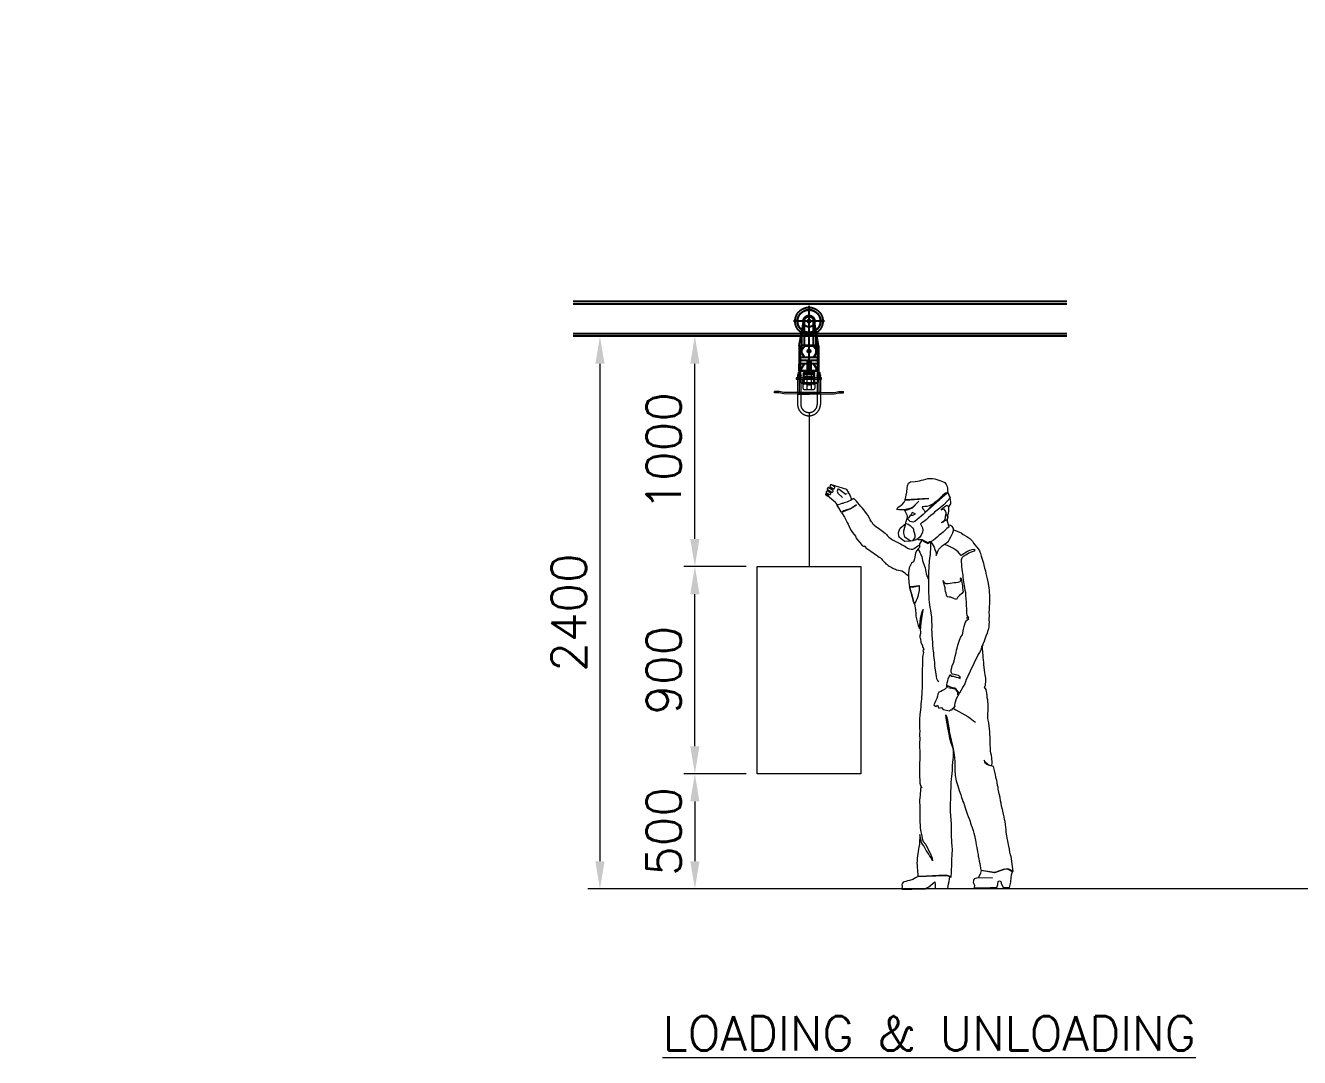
# Model space of a CAD drawing. Header units: millimetres. Extents: x -131970 to 468030, y -148196 to 152489.
# Drawn here: x 83092 to 96917, y 104578 to 115779 of the extents above; entities that cross this region are included whole.
import ezdxf
from ezdxf.enums import TextEntityAlignment as Align
from ezdxf.xclip import XClip

# ---------------------------------------------------------------- set-up
doc = ezdxf.new("R2010")
doc.units = ezdxf.units.MM
doc.header["$LTSCALE"] = 500
doc.header["$XCLIPFRAME"] = 2
for name, pattern in [('BUILDING PLAN$1$CENTER', [2, 1.25, -0.25, 0.25, -0.25]), ('CENTER2', [1.125, 0.75, -0.125, 0.125, -0.125]), ('CROSS SECTION OF CLEAR COAT BOOTH$0$PHANTOM', [2.5, 1.25, -0.25, 0.25, -0.25, 0.25, -0.25]), ('HIDDEN', [0.375, 0.25, -0.125]), ('PHANTOM', [2.5, 1.25, -0.25, 0.25, -0.25, 0.25, -0.25])]:
    doc.linetypes.add(name, pattern=pattern)
doc.layers.get('0').update_dxf_attribs({"linetype": 'CONTINUOUS'})
doc.layers.get('Defpoints').update_dxf_attribs({"linetype": 'CONTINUOUS'})
doc.layers.add('0 DIMENSION', color=1, linetype='CONTINUOUS', lineweight=13)
doc.layers.add('CROSS SECTION OF CLEAR COAT BOOTH$0$0 COMP', color=9, linetype='CROSS SECTION OF CLEAR COAT BOOTH$0$PHANTOM', lineweight=9)
for name, color, linetype in [('2', 7, 'CONTINUOUS'), ('BUILDING PLAN$0$CL', 1, 'BUILDING PLAN$1$CENTER'), ('FAINT', 11, 'PHANTOM')]:
    doc.layers.add(name, color=color, linetype=linetype)
doc.styles.add('ROMANS', font='romans.shx')
doc.dimstyles.new('STD 100 - 2.5', dxfattribs={"dimscale": 150, "dimtxt": 2.5, "dimasz": 2, "dimexe": 0.8, "dimexo": 0.8, "dimgap": 1, "dimtad": 1, "dimdec": 0, "dimlfac": 0.4, "dimzin": 9, "dimdsep": 46, "dimtxsty": 'ROMANS', "dimcen": 2.5, "dimclrd": 256, "dimclre": 256, "dimclrt": 7, "dimadec": 0, "dimazin": 3, "dimtfac": 1, "dimtdec": 0, "dimtmove": 0, "dimatfit": 3, "dimfxl": 1, "dimtfill": 1, "dimlwd": -1, "dimlwe": -1, "dimarcsym": 0})

# ---------------------------------------------------------------- blocks, each defined once
blk = doc.blocks.new('BUILDING PLAN')
at = {"color": 9, "linetype": 'ByBlock', "lineweight": -2}
blk.add_lwpolyline([(76653.2, 0), (76653.2, -34787), (-46749.3, -34807.7), (-46749.3, -20.7)], close=True, dxfattribs=at)
at = {"layer": 'BUILDING PLAN$0$CL', "color": 8, "lineweight": 9, "ltscale": 500}
blk.add_line((0, 0), (0, -34799.9), dxfattribs=at)
blk = doc.blocks.new('gdfgfdgf')
at = {"color": 1, "linetype": 'CENTER2', "ltscale": 10}
for p, q in [((104100, 3943.6), (104100, 3653)), ((104033.2, 3876.8), (104166.8, 3876.8)), ((104055, 3705.7), (104145, 3705.7)), ((104090.6, 3747.2), (104109.4, 3747.2)), ((104090.6, 3677.2), (104109.4, 3677.2))]:
    blk.add_line(p, q, dxfattribs=at)
at = {"layer": 'FAINT', "color": 252}
for p, q in [((104058, 3770.5), (104077.8, 3880.3)), ((104069.4, 3802.4), (104078.7, 3879.4)), ((104080, 3767.7), (104080, 3876.8)), ((104092.6, 3876.8), (104096.3, 3883.2)), ((104096.3, 3870.4), (104092.6, 3876.8)), ((104096.3, 3883.2), (104103.7, 3883.2)), ((104103.7, 3883.2), (104107.4, 3876.8)), ((104107.4, 3876.8), (104103.7, 3870.4)), ((104120, 3767.7), (104120, 3876.8)), ((104130.6, 3802.4), (104121.4, 3879.4)), ((104142, 3770.5), (104122.2, 3880.3)), ((104103.7, 3870.4), (104096.3, 3870.4)), ((104058, 3770.5), (104058, 3661.7)), ((104069.4, 3752.4), (104069.4, 3802.4)), ((104069.4, 3752.4), (104080, 3767.7)), ((104080, 3767.7), (104120, 3767.7)), ((104130.6, 3752.4), (104120, 3767.7)), ((104130.6, 3752.4), (104130.6, 3802.4)), ((104142, 3770.5), (104142, 3661.7)), ((104058, 3719.3), (104058.7, 3718.6)), ((104058.7, 3718.6), (104141.3, 3718.6)), ((104069.4, 3737.4), (104069.4, 3752.4)), ((104069.4, 3737.4), (104078.5, 3721.6)), ((104130.6, 3737.4), (104121.5, 3721.6)), ((104130.6, 3737.4), (104130.6, 3752.4)), ((104142, 3719.3), (104141.3, 3718.6)), ((104058, 3692.2), (104058.7, 3692.9)), ((104058, 3661.7), (104058, 3692.2)), ((104058, 3661.7), (104142, 3661.7)), ((104142, 3661.7), (104058, 3661.7)), ((104141.3, 3692.9), (104058.7, 3692.9)), ((104068, 3671.7), (104078.5, 3689.9)), ((104132, 3671.7), (104121.5, 3689.9)), ((104142, 3692.2), (104141.3, 3692.9)), ((104142, 3661.7), (104142, 3692.2))]:
    blk.add_line(p, q, dxfattribs=at)
at = {"layer": 'FAINT', "color": 252, "ltscale": 0.1}
for p, q in [((104091, 3876.8), (104109, 3876.8)), ((104100, 3884.6), (104100, 3869))]:
    blk.add_line(p, q, dxfattribs=at)
at = {"layer": 'FAINT', "color": 252}
for points in [[(104058, 3661.7), (104068, 3661.7), (104068, 3671.7), (104058, 3671.7)], [(104142, 3661.7), (104132, 3661.7), (104132, 3671.7), (104142, 3671.7)]]:
    blk.add_lwpolyline(points, close=True, dxfattribs=at)
for centre, radius in [((104100, 3876.8), 4.28), ((104100, 3876.8), 2.5), ((104100, 3747.2), 6.25), ((104100, 3677.2), 6.25)]:
    blk.add_circle(centre, radius, dxfattribs=at)
for centre, radius, start, end in [((104100, 3876.8), 60, 302.2244, 237.7751), ((104100, 3876.8), 50, 306.9422, 233.0573), ((104100, 3876.8), 49, 307.5328, 232.4667), ((104100, 3876.8), 25, 344.332, 195.6676), ((104100, 3876.8), 22.5, 8.862, 171.141), ((104100, 3876.8), 21.5, 6.8664, 173.1328), ((104100, 3876.8), 20, 0, 180), ((104076.8, 3720.6), 2, 270, 30), ((104123.3, 3720.6), 2, 150, 270), ((104076.8, 3690.9), 2, 330, 90), ((104123.3, 3690.9), 2, 90, 210)]:
    blk.add_arc(centre, radius, start, end, dxfattribs=at)
at = {"layer": 'FAINT', "color": 252, "linetype": 'HIDDEN'}
for radius, start, end in [(60, 237.7751, 302.2244), (50, 233.0573, 306.9422), (49, 232.4667, 307.5328), (25, 195.6676, 344.332)]:
    blk.add_arc((104100, 3876.8), radius, start, end, dxfattribs=at)
blk = doc.blocks.new('A$C8899d19d')
at = {"layer": 'CROSS SECTION OF CLEAR COAT BOOTH$0$0 COMP', "ltscale": 20}
for p, q in [((0, -145), (0, 0)), ((-10, -105), (-4, -105)), ((-10, -105), (-10, -231)), ((-4, -105), (-4, -163)), ((4, -105), (10, -105)), ((4, -105), (4, -163)), ((10, -105), (10, -231)), ((-46, -156.361), (-46.5, -156.65)), ((-38.5, -156.65), (-46.5, -156.65)), ((-46.5, -156.65), (-46.5, -173.289)), ((-46.5, -156.65), (-38.5, -156.65)), ((-39, -156.361), (-46, -156.361)), ((-46, -156.361), (-46, -174.65)), ((-39, -156.361), (-39, -174.65)), ((-39, -156.361), (-38.5, -156.65)), ((-38.5, -156.65), (-38.5, -173.289)), ((-10, -118.5), (-4, -118.5)), ((-10, -125), (10, -125)), ((-10, -131.5), (-4, -131.5)), ((-10, -163), (-10, -175)), ((-4, -163), (4, -163)), ((-3, -125), (3, -125)), ((4, -118.5), (10, -118.5)), ((4, -131.5), (10, -131.5)), ((10, -138), (10, -175)), ((10, -163), (10.05, -163)), ((10, -163), (10.05, -163)), ((39, -156.361), (38.5, -156.65)), ((46.5, -156.65), (38.5, -156.65)), ((38.5, -156.65), (38.5, -173.289)), ((38.5, -156.65), (46.5, -156.65)), ((46, -156.361), (39, -156.361)), ((39, -156.361), (39, -174.65)), ((46, -156.361), (46, -174.65)), ((46, -156.361), (46.5, -156.65)), ((46.5, -156.65), (46.5, -173.289)), ((-50.5, -168.4), (-50.5, -171.25)), ((-50.5, -176.4), (-50.5, -179.25)), ((-49.5, -187), (-49.5, -245)), ((-48.5, -166.65), (-36.5, -166.65)), ((-48.5, -173), (-36.5, -173)), ((-36.5, -174.65), (-48.5, -174.65)), ((-46.5, -168.4), (-46.5, -171.25)), ((-46, -173), (-46.5, -173.289)), ((-46.5, -173.289), (-38.5, -173.289)), ((-46.5, -173.289), (-46.5, -178)), ((-46.5, -176.4), (-46.5, -179.25)), ((-46, -173), (-39, -173)), ((-46, -173), (-46, -174.65)), ((-42.5, -166.450677), (-42.5, -251.128899)), ((-39, -173), (-39, -174.65)), ((-39, -173), (-38.5, -173.289)), ((-38.5, -168.4), (-38.5, -171.25)), ((-38.5, -173.289), (-38.5, -178)), ((-38.5, -176.4), (-38.5, -179.25)), ((-35.5, -187), (-35.5, -245)), ((-34.5, -168.4), (-34.5, -171.25)), ((-34.5, -176.4), (-34.5, -179.25)), ((-26.05, -206.5), (-26.05, -190)), ((-26.05, -206.5), (-26.05, -226)), ((-18.399, -206.5), (-26.05, -206.5)), ((-25, -187), (25, -187)), ((-10, -209.802), (-13.399, -207.84)), ((-13.361797, -175), (10.638203, -175)), ((-10, -175), (-10, -231)), ((8.765, -210.457), (10, -209.745)), ((10, -175), (10, -231)), ((10, -209.744), (13.299, -207.84)), ((18.299, -206.5), (25.95, -206.5)), ((25.95, -206.5), (25.95, -190)), ((25.95, -206.5), (25.95, -226)), ((34.5, -168.4), (34.5, -171.25)), ((34.5, -176.4), (34.5, -179.25)), ((35.5, -187), (35.5, -245)), ((36.5, -166.65), (48.5, -166.65)), ((36.5, -173), (48.5, -173)), ((48.5, -174.65), (36.5, -174.65)), ((38.5, -168.4), (38.5, -171.25)), ((39, -173), (38.5, -173.289)), ((38.5, -173.289), (46.5, -173.289)), ((38.5, -173.289), (38.5, -178)), ((38.5, -176.4), (38.5, -179.25)), ((39, -173), (46, -173)), ((39, -173), (39, -174.65)), ((42.5, -166.450677), (42.5, -251.07198)), ((46, -173), (46, -174.65)), ((46, -173), (46.5, -173.289)), ((46.5, -168.4), (46.5, -171.25)), ((46.5, -173.289), (46.5, -178)), ((46.5, -176.4), (46.5, -179.25)), ((49.5, -187), (49.5, -245)), ((50.5, -168.4), (50.5, -171.25)), ((50.5, -176.4), (50.5, -179.25)), ((-150.022115, -245.101202), (-149.81865, -245.100997)), ((-129.820433, -246.013398), (-149.827092, -246.000001)), ((-149.820447, -246.000005), (-149.808053, -239.79918)), ((-129.808053, -239.819315), (-149.813013, -239.799175)), ((-109.830414, -251.026785), (-129.820433, -246.013398)), ((-109.818047, -244.839443), (-129.808053, -239.819315)), ((0.079917, -251.100386), (-109.830414, -251.026785)), ((0.079917, -244.950085), (-109.818047, -244.839443)), ((-49.5, -251), (-49.5, -296)), ((-49.340166, -244.999839), (0.079917, -244.950085)), ((-49.340166, -251.133479), (0.079917, -251.100386)), ((-35.5, -251), (-35.5, -296)), ((-21.05, -231), (20.95, -231)), ((0.079917, -244.950085), (109.977881, -244.839443)), ((49.5, -244.999839), (0.079917, -244.950085)), ((0.079917, -251.100386), (109.990248, -251.026786)), ((49.5, -251.133479), (0.079917, -251.100386)), ((35.659833, -251), (35.659833, -296)), ((49.659833, -251), (49.659833, -296)), ((109.977881, -244.839443), (129.967887, -239.819315)), ((109.990248, -251.026786), (129.980267, -246.013398)), ((129.967887, -239.819315), (149.972847, -239.799175)), ((129.980267, -246.013398), (149.986926, -246.000001)), ((149.98028, -246.000006), (149.967887, -239.79918)), ((150.181949, -245.101202), (149.978484, -245.100997))]:
    blk.add_line(p, q, dxfattribs=at)
for points in [[(-55, -187), (55, -187), (55, -181), (-55, -181)], [(-20, -181), (20, -181), (20, -175), (-20, -175)]]:
    blk.add_lwpolyline(points, close=True, dxfattribs=at)
for centre in [(-42.5, -160.289), (42.5, -160.289)]:
    blk.add_circle(centre, 1.5, dxfattribs=at)
for centre, radius, start, end in [((-48.5, -168.667857), 2.017857, 7.62815, 172.37185), ((-48.5, -170.982143), 2.017857, 187.62815, 352.37185), ((-48.5, -176.667857), 2.017857, 7.62815, 172.37185), ((-48.5, -178.982143), 2.017857, 187.62815, 352.37185), ((-42.5, -172.096429), 5.446429, 42.741244, 137.258756), ((-42.5, -167.553571), 5.446429, 222.741244, 317.258756), ((-42.5, -180.096429), 5.446429, 42.741244, 137.258756), ((-42.5, -175.553571), 5.446429, 222.741244, 317.258756), ((-36.5, -168.667857), 2.017857, 7.62815, 172.37185), ((-36.5, -170.982143), 2.017857, 187.62815, 352.37185), ((-36.5, -176.667857), 2.017857, 7.62815, 172.37185), ((-36.5, -178.982143), 2.017857, 187.62815, 352.37185), ((-23.05, -190), 3, 90, 180), ((-18.399465, -216.5), 10, 59.995036001, 90), ((-5.068909, -203.998842), 7.510414, 244.171818999, 299.902117), ((-0.05, -212.66), 2.5, 59.340983, 120.659017), ((4.95, -204), 7.5, 240.218697, 298.748386), ((18.299465, -216.5), 10, 90, 120.004963999), ((22.95, -190), 3, 0, 90), ((36.5, -168.667857), 2.017857, 7.62815, 172.37185), ((36.5, -170.982143), 2.017857, 187.62815, 352.37185), ((36.5, -176.667857), 2.017857, 7.62815, 172.37185), ((36.5, -178.982143), 2.017857, 187.62815, 352.37185), ((42.5, -172.096429), 5.446429, 42.741244, 137.258756), ((42.5, -167.553571), 5.446429, 222.741244, 317.258756), ((42.5, -180.096429), 5.446429, 42.741244, 137.258756), ((42.5, -175.553571), 5.446429, 222.741244, 317.258756), ((48.5, -168.667857), 2.017857, 7.62815, 172.37185), ((48.5, -170.982143), 2.017857, 187.62815, 352.37185), ((48.5, -176.667857), 2.017857, 7.62815, 172.37185), ((48.5, -178.982143), 2.017857, 187.62815, 352.37185), ((-21.05, -226), 5, 180, 270), ((20.95, -226), 5, 270, 0), ((0.079916, -296), 49.579916, 180, 0), ((0.079916, -296), 35.579916, 180, 0)]:
    blk.add_arc(centre, radius, start, end, dxfattribs=at)
blk = doc.blocks.new('*D299')
at = {"layer": '0 DIMENSION', "transparency": 16777216}
for p, q in [((90912, 107657), (90236, 107657)), ((90356, 107357), (90356, 106708)), ((90687, 106408), (90236, 106408))]:
    blk.add_line(p, q, dxfattribs=at)
at = {"layer": '0 DIMENSION', "linetype": 'ByBlock', "transparency": 16777216}
for points in [[(90306, 107357), (90406, 107357), (90356, 107657)], [(90306, 106708), (90406, 106708), (90356, 106408)]]:
    blk.add_solid(points, dxfattribs=at)
at = {"layer": 'Defpoints', "color": 0, "linetype": 'ByBlock', "transparency": 16777216}
for p in [(91032, 107657, 0), (90356, 106408), (90807, 106408, 0)]:
    blk.add_point(p, dxfattribs=at)
at = {"layer": '0 DIMENSION', "color": 7, "linetype": 'ByBlock', "transparency": 16777216, "insert": (90018, 107032), "char_height": 375, "attachment_point": 5, "rotation": 90, "style": 'ROMANS', "bg_fill": 3, "box_fill_scale": 1.1, "bg_fill_color": 256, "bg_fill_true_color": 13158600, "bg_fill_transparency": 0}
blk.add_mtext('500', dxfattribs=at)
blk = doc.blocks.new('*D300')
at = {"layer": '0 DIMENSION', "transparency": 16777216}
for p, q in [((90912, 109907), (90236, 109907)), ((90356, 107957), (90356, 109607)), ((90912, 107657), (90236, 107657))]:
    blk.add_line(p, q, dxfattribs=at)
at = {"layer": '0 DIMENSION', "linetype": 'ByBlock', "transparency": 16777216}
for points in [[(90306, 109607), (90406, 109607), (90356, 109907)], [(90306, 107957), (90406, 107957), (90356, 107657)]]:
    blk.add_solid(points, dxfattribs=at)
at = {"layer": 'Defpoints', "color": 0, "linetype": 'ByBlock', "transparency": 16777216}
for p in [(90356, 109907), (91032, 109907, 0), (91032, 107657, 0)]:
    blk.add_point(p, dxfattribs=at)
at = {"layer": '0 DIMENSION', "color": 7, "linetype": 'ByBlock', "transparency": 16777216, "insert": (90018, 108782), "char_height": 375, "attachment_point": 5, "rotation": 90, "style": 'ROMANS', "bg_fill": 3, "box_fill_scale": 1.1, "bg_fill_color": 256, "bg_fill_true_color": 13158600, "bg_fill_transparency": 0}
blk.add_mtext('900', dxfattribs=at)
blk = doc.blocks.new('*D301')
at = {"layer": '0 DIMENSION', "transparency": 16777216}
for p, q in [((89785, 112407), (89206, 112407)), ((89326, 112107), (89326, 106708)), ((89594, 106408), (89206, 106408))]:
    blk.add_line(p, q, dxfattribs=at)
at = {"layer": '0 DIMENSION', "linetype": 'ByBlock', "transparency": 16777216}
for points in [[(89276, 112107), (89376, 112107), (89326, 112407)], [(89276, 106708), (89376, 106708), (89326, 106408)]]:
    blk.add_solid(points, dxfattribs=at)
at = {"layer": 'Defpoints', "color": 0, "linetype": 'ByBlock', "transparency": 16777216}
for p in [(89905, 112407, 0), (89326, 106408), (89714, 106408, 0)]:
    blk.add_point(p, dxfattribs=at)
at = {"layer": '0 DIMENSION', "color": 7, "linetype": 'ByBlock', "transparency": 16777216, "insert": (88988, 109407), "char_height": 375, "attachment_point": 5, "rotation": 90, "style": 'ROMANS', "bg_fill": 3, "box_fill_scale": 1.1, "bg_fill_color": 256, "bg_fill_true_color": 13158600, "bg_fill_transparency": 0}
blk.add_mtext('2400', dxfattribs=at)
blk = doc.blocks.new('A$Caa4e955b')
at = {"layer": '2', "color": 7, "linetype": 'Continuous', "lineweight": 0}
for p, q in [((-390.4, 1715.2), (-390.4, 1715.2)), ((-386.5, 1726), (-387.8, 1724)), ((-386.7, 1719.8), (-373.1, 1712.8)), ((-386.2, 1716.2), (-379.4, 1711.6)), ((-380.9, 1741.2), (-383.2, 1737.7)), ((-369.4, 1719.5), (-382.6, 1726.9)), ((-382.2, 1733.6), (-363.2, 1722.4)), ((-380.3, 1713.3), (-379.4, 1714.9)), ((-358.7, 1729.4), (-376.7, 1742.1)), ((-374.6, 1723.3), (-372.5, 1726.9)), ((-369.2, 1753.7), (-371.5, 1750.4)), ((-370.6, 1746.3), (-356.8, 1737.6)), ((-368.4, 1715.3), (-369.3, 1713.8)), ((-367.1, 1736.5), (-364, 1741.9)), ((-351.5, 1745.5), (-365.2, 1754.5)), ((-298.6, 1733.6), (-365.2, 1754.5)), ((-357.9, 1725.4), (-359.2, 1723.3)), ((-350.7, 1741.3), (-352.8, 1738.4)), ((-337, 1718.4), (-318, 1699.9)), ((-307.4, 1715.8), (-331.2, 1734.5)), ((-297.1, 1715.1), (-303.2, 1714.6)), ((-284.2, 1709), (-298.6, 1733.6)), ((-389.5, 1711.3), (-382.8, 1706.7)), ((-347.9, 1677.4), (-382.8, 1706.7)), ((-378.5, 1707.7), (-378.5, 1707.7)), ((-339.1, 1665.7), (-344.2, 1674.6)), ((-320.2, 1672.9), (-341.6, 1664.9)), ((-341.6, 1664.9), (-335.3, 1654.4)), ((-315.9, 1673.8), (-320.2, 1672.9)), ((-310.1, 1676.4), (-315.9, 1673.8)), ((-298.6, 1679.6), (-310.1, 1676.4)), ((-289.9, 1682.9), (-298.6, 1679.6)), ((-282.3, 1686.4), (-289.9, 1682.9)), ((-256.7, 1667.3), (-284.4, 1648.7)), ((-277.4, 1689.5), (-284.2, 1709)), ((-283, 1651.8), (-256.7, 1667.3)), ((-268.3, 1695.3), (-282.3, 1686.4)), ((-262, 1689.5), (-268.3, 1695.3)), ((-256.4, 1683.1), (-262, 1689.5)), ((-250.5, 1676), (-256.4, 1683.1)), ((-245.2, 1668.6), (-250.5, 1676)), ((-237.4, 1659.9), (-245.2, 1668.6)), ((-230.3, 1652.6), (-237.4, 1659.9)), ((-335.3, 1654.4), (-324, 1637.6)), ((-324, 1637.6), (-316.7, 1639.2)), ((-306.9, 1639.8), (-321.4, 1633.8)), ((-321.4, 1633.8), (-308.7, 1614)), ((-316.7, 1639.2), (-311.5, 1642.4)), ((-311.5, 1642.4), (-301.8, 1646.2)), ((-308.7, 1614), (-308.1, 1613.5)), ((-308.1, 1613.5), (-303.3, 1602.4)), ((-299.7, 1643.3), (-306.9, 1639.8)), ((-301.8, 1646.2), (-292.7, 1648.8)), ((-289.8, 1647.4), (-299.7, 1643.3)), ((-292.7, 1648.8), (-283, 1651.8)), ((-284.4, 1648.7), (-289.8, 1647.4)), ((-225.1, 1645.2), (-230.3, 1652.6)), ((-219.9, 1639.4), (-225.1, 1645.2)), ((-212.7, 1630.4), (-219.9, 1639.4)), ((-206.3, 1621), (-212.7, 1630.4)), ((-197.3, 1602.9), (-206.3, 1621)), ((-303.3, 1602.4), (-297.8, 1591.5)), ((-297.8, 1591.5), (-293.1, 1583.7)), ((-293.1, 1583.7), (-288.3, 1574.2)), ((-288.3, 1574.2), (-285, 1565.6)), ((-285, 1565.6), (-280.3, 1556.1)), ((-280.3, 1556.1), (-274.6, 1548)), ((-191.8, 1593.2), (-197.3, 1602.9)), ((-188.6, 1590.4), (-191.8, 1593.2)), ((-183.9, 1582.9), (-188.6, 1590.4)), ((-179.6, 1579.4), (-183.9, 1582.9)), ((-274.6, 1548), (-260.6, 1531.1)), ((-260.6, 1531.1), (-257.7, 1522.6)), ((-257.7, 1522.6), (-251.8, 1515.6)), ((-251.8, 1515.6), (-241.4, 1504.2)), ((-241.4, 1504.2), (-232, 1491.2)), ((-232, 1491.2), (-223.5, 1487.3)), ((-224.8, 1486.3), (-220.7, 1488.9)), ((-222.1, 1488.4), (-224.8, 1486.3)), ((-223.5, 1487.3), (-219.7, 1489.3)), ((-219.7, 1489.3), (-222.1, 1488.4)), ((-220.7, 1488.9), (-214, 1480))]:
    blk.add_line(p, q, dxfattribs=at)
for points in [[(-81, 1647.3), (-76.5, 1656.4), (-67.4, 1662.7), (-59, 1669.6), (-50, 1678.8), (-45.5, 1687.3), (58, 1695.2), (-44.9, 1689.6), (-38.7, 1722.4), (-37.3, 1740.7), (-35, 1750.7), (-31.3, 1761.3), (-22.2, 1766.8), (-1.7, 1768.6), (8.1, 1770.2), (16.5, 1771.8), (25.6, 1774.2), (33.9, 1775.8), (44.5, 1779), (53.6, 1781.4), (61.2, 1782.3), (72.6, 1781.6), (83.2, 1780.2), (92.3, 1778.1), (100.6, 1775.1), (109, 1772.2), (117.3, 1769.2), (126.4, 1764), (132.5, 1755.7), (136.3, 1747.3), (138.7, 1739.8), (138.7, 1728.3), (139.5, 1720.7), (129.1, 1718.3), (117.3, 1708.1), (95, 1685.8), (95, 1688.5), (91.8, 1683.1), (80.6, 1675.6), (139.5, 1720.7), (41.2, 1635), (79.3, 1672.9), (58.2, 1663.2), (48.7, 1661), (39.5, 1660.1), (29, 1659.2), (32, 1650.9), (38.1, 1642.6), (41.2, 1635), (32.9, 1625), (24.5, 1618.1), (14.7, 1610.3), (6.4, 1604.1), (-3.5, 1595.6), (-12.3, 1592.6), (-23.2, 1594.6), (-36.8, 1608.9), (-28.5, 1612.1), (-24, 1619.8), (-16.4, 1622.9), (-11.7, 1622.7), (0.2, 1629.2), (-15.2, 1634), (-18.7, 1625.9), (-24, 1619.8)], [(145.2, 1572.3), (142.2, 1580.6), (137.1, 1602), (137.6, 1597.3), (138.3, 1604.9), (139.8, 1615.6), (140.5, 1623.2), (142.8, 1631.6), (143.5, 1640), (144.9, 1658.3), (135.8, 1664.3), (126.8, 1658.9), (119.2, 1652.7), (111.6, 1645.8), (120.7, 1650.4), (128.3, 1641.4), (130.6, 1633.8), (131.4, 1625.9), (139.8, 1615.6), (137.1, 1602), (135.7, 1602.7), (112.6, 1590.9), (120.9, 1594.1), (127.7, 1604), (131.4, 1625.4), (140.5, 1623.2), (142.8, 1631.6), (143.5, 1640), (144.9, 1658.3), (152.5, 1672.2), (152.3, 1680.1), (149.4, 1698.1), (139.5, 1720.7), (149.4, 1698.1), (122.1, 1667.9), (106.8, 1655), (99.8, 1648.6), (82.5, 1635.3), (75.5, 1628.9), (66.4, 1621.6), (55.6, 1612.3), (45.8, 1603.1), (29.2, 1590.7), (21.6, 1584.5), (26.2, 1576.2), (30, 1567.1), (31.1, 1558.2), (30, 1549.4), (24.3, 1536.3), (19, 1527.8), (9.7, 1519.6), (2.1, 1515.7), (-13.1, 1510.9), (-22.9, 1509.3), (-22.9, 1509.3), (-47, 1508.3), (-55.7, 1513.5), (-69.9, 1525.2), (-69.9, 1524.8), (-72.3, 1532.3), (-73.9, 1544.5), (-72.3, 1552), (-66.8, 1565.7), (-42.4, 1585.9), (-32.9, 1583.4), (-23.6, 1577.9), (-13.7, 1567.9), (-9.7, 1562.3), (-8.7, 1556.7), (-5.6, 1546.9), (-4, 1537.7), (-3.5, 1533.7), (-3.4, 1531), (-3.3, 1525.7), (-13.1, 1510.9), (-22.9, 1509.3), (-46.5, 1527.3), (-51.8, 1544.8), (-51.1, 1555.4), (-42.4, 1585.9), (-42.4, 1585.9), (-42.4, 1585.9), (-42.5, 1592.2), (-41.1, 1594.6), (-36.8, 1608.9), (-36.8, 1608.9), (-35.2, 1617.1), (-35.2, 1620), (-46.7, 1643.4), (-32.7, 1647), (-13.5, 1654.9), (13.4, 1683.5), (-12.7, 1658), (-20.3, 1653.3), (-28.7, 1650.9), (-37.7, 1648.6), (-46.1, 1646.1), (-54.4, 1645.3), (-62.8, 1645.2), (-72.6, 1645.8), (-81, 1647.3)], [(145.2, 1572.3), (135.4, 1564.5), (120.3, 1549.1), (112, 1542.9), (102.9, 1535.2), (93.1, 1527.5), (85.5, 1519.8), (77.9, 1514.3), (68.1, 1508.1), (62.1, 1507.1), (55.2, 1502.5), (28.4, 1515.5), (35.9, 1507.9), (53.6, 1499.6), (66.6, 1507.4), (71.9, 1499), (76.5, 1491.5), (81, 1483.1), (84.1, 1474), (87.2, 1464.1), (88.7, 1455.8), (89.5, 1448.2), (94, 1457.4), (96.3, 1465.8), (101.5, 1475.8), (109.1, 1483.5), (116.7, 1490.4), (134.8, 1502.8), (142.4, 1510.5), (147.7, 1518.9), (153, 1528.2), (162, 1546.6), (165, 1555.7), (165, 1564.9), (160.4, 1572.5), (152, 1578.4), (142.2, 1579.9), (142.9, 1579.1)], [(165.8, 1558.6), (190.8, 1549.2), (198, 1545.8), (206.8, 1538.7), (222.2, 1529.6), (235, 1521.8), (240.2, 1517.8), (246.3, 1509.5), (251.6, 1501.2), (272.2, 1476.3), (277.5, 1467.2), (281.3, 1456.6), (285.2, 1444.4), (288.2, 1432.3), (294.4, 1414.1), (296.6, 1405.7), (299.7, 1392.8), (302.8, 1380.7), (305.1, 1370), (308.2, 1357.9), (310.5, 1346.5), (313.6, 1333.6), (317.4, 1308.5), (319, 1294.8), (319.7, 1286.4), (321.3, 1275.8), (321.4, 1264.4), (321.4, 1256), (320.7, 1241.5), (319.2, 1222.4), (319.2, 1214.8), (318.5, 1200.3), (318.6, 1188.9), (317.9, 1169.9), (318.6, 1156.9), (317.9, 1149.3), (317.2, 1138.6), (315.7, 1129.4), (311.9, 1118), (310.5, 1110.4), (305.2, 1097.3), (301.4, 1088.2), (297.7, 1075.9), (293.9, 1066), (286.4, 1049.1), (282.6, 1036.9), (276.6, 1026.9), (271.3, 1018.5), (265.3, 1005.5), (258.5, 991.7), (246.5, 965.6), (241.2, 955.7), (236.7, 945.7), (232.9, 935.8), (228.4, 928.1), (225.4, 918.9), (220.1, 908.9), (216.3, 899), (213.3, 890.6), (206.5, 878.3), (190.8, 850.3), (185.4, 855.5), (180, 862.1), (174.7, 868.8), (170.5, 871.2), (162.5, 872.4), (136, 882.8), (136, 878.2), (136, 886.6), (137.5, 895), (139.7, 904.2), (142, 912.6), (149.5, 930.7), (154.1, 924.2), (162.4, 924.3), (176.1, 919.9), (184.4, 918.4), (192.8, 913.9), (193.5, 921.6), (185.2, 926), (166.9, 930.4), (158.6, 931.8), (154, 940.9), (154.7, 950.8), (157, 960), (159.2, 970.7), (163.8, 979.9), (166.8, 989.8), (170.5, 1002.8), (172, 1011.2), (175.8, 1024.9), (177.2, 1036.4), (180.2, 1045.6), (183.2, 1058.5), (186.2, 1067), (190.8, 1080), (196.7, 1094.5), (203.5, 1103.8), (208, 1128.2), (210.3, 1138.9), (214.8, 1155.7), (222.3, 1166.5), (230.7, 1173.4), (221.6, 1177.3), (230.6, 1177.2), (224.5, 1187.8), (223, 1198.4), (222.2, 1207.6), (222.2, 1219.7), (221.4, 1228.1), (221.3, 1238), (220.6, 1246.4), (219.8, 1257.8), (218.2, 1275.3), (217.4, 1285.9), (215.8, 1295.1), (214.3, 1308.8), (212.8, 1316.4), (211.2, 1324.7), (209.7, 1333.9), (208.1, 1342.2), (206.6, 1352.9), (205.8, 1362), (205, 1369.6), (203.5, 1377.9), (202.7, 1388.6), (201.1, 1400), (200.4, 1408.4), (199.5, 1421.3), (199.5, 1430.4), (203.3, 1440.4), (207.7, 1444.2), (220.3, 1451.7), (230.7, 1458.6), (243.3, 1463.5), (251.3, 1466.3), (255.9, 1467.7), (258.5, 1469.7), (252.5, 1473.8), (243.4, 1472.9), (234.3, 1469.7), (225.2, 1465), (197.7, 1447.3), (188.2, 1459.1), (185, 1463.1), (173.6, 1472), (164.5, 1478), (156.1, 1482.5), (147.8, 1486.2), (138.7, 1490.7), (128.8, 1494.4), (126.5, 1495.1)], [(66.6, 1505), (65.1, 1495.9), (64.4, 1486.8), (65.2, 1478.4), (63.7, 1460.8), (63.7, 1453.2), (60.7, 1434.9), (59.2, 1424.2), (58.5, 1415.1), (57, 1405.1), (57.1, 1396.8), (55.6, 1375.4), (55.9, 1292.4), (55.9, 1282.5), (56.7, 1274.1), (56.7, 1264.2), (57.5, 1255.9), (58.3, 1246), (62.2, 1221.7), (64.5, 1210.2), (66, 1197.3), (67.6, 1189.7), (68.3, 1180.6), (69.1, 1166.9), (69.2, 1157), (70, 1149.4), (70, 1137.9), (69.3, 1125.8), (70.1, 1116.6), (70.9, 1108.3), (70.9, 1100.6), (73.2, 1070.2), (73.3, 1060.3), (74.8, 1040.5), (76.4, 1032.2), (77.2, 1024.5), (78, 1013.1), (79.5, 1004), (80.3, 992.6), (81.8, 985), (81.9, 976.6), (82.7, 969), (84.2, 950), (85.8, 942.4), (87.3, 932.5), (88.9, 921.8), (91.2, 913.5), (95, 905.2), (98.8, 899.1)], [(10.5, 1477), (3.7, 1467.8), (0, 1457.8), (-2.2, 1450.1), (-3.7, 1440.3), (-4.5, 1432.6), (-9, 1420.4), (-18.1, 1414.1), (-24.1, 1403.4), (-27.9, 1393.5), (-30.1, 1383.5), (-30.8, 1372.1), (-30.8, 1362.2), (-31.5, 1354.6), (-30.8, 1347), (-29.9, 1338.6), (-29.2, 1330.2), (-27.6, 1319.6), (-26.1, 1312), (-23.8, 1302.1), (-22.3, 1293.7), (-16.9, 1277.1), (-16.9, 1277.1), (-15.3, 1269.5), (-12.3, 1260.4), (-10, 1252), (-5.4, 1236.8), (-3.1, 1228.5), (-1.5, 1220.9), (-0.8, 1212.5), (0.8, 1192.7), (1.6, 1184.4), (11.6, 1143.4), (16.6, 1131.1), (21.9, 1174.7), (27.8, 1204.8), (33.4, 1213.7), (30.4, 1203), (28.1, 1193), (27.4, 1182.4), (26.1, 1174.4), (22.3, 1154.7), (21.1, 1138), (20.2, 1123.2), (21, 1117.9), (21.5, 1113.8), (20.8, 1108.4), (18.6, 1099.2), (18.6, 1091.6), (21.5, 1086), (22.7, 1071.8), (29.7, 1055.7), (29.8, 1049.1), (32.7, 1048.2), (35.7, 1038.7), (31.9, 1034.8), (33.9, 1027.1), (31, 1014.8), (30.2, 1004.2), (29.5, 990.5), (29.6, 969.1), (28.8, 957.7), (28.1, 949.3), (28.2, 919.6), (29, 907.4), (29.1, 881.5), (28.4, 871.6), (27.7, 860.2), (26.9, 844.2), (26.2, 833.5), (25.5, 825.9), (24.8, 814.5), (23.3, 803.8), (22.6, 790.8), (21.1, 777.8), (20.3, 767.2), (18.9, 758), (17.4, 736.7), (17.5, 703.9), (17.6, 695.6), (18.3, 686.4), (17.6, 672.7), (17.7, 646.8), (17, 637.6), (17, 614), (17.8, 600.3), (18, 560), (17.2, 547.7), (17.3, 528.7), (16.6, 518), (16.6, 496.7), (17.4, 483.8), (18.2, 476.2), (18.2, 468.5), (19, 459.4), (21.3, 448.8), (26.7, 439.7), (22.9, 447.3), (21.4, 425.9), (19.9, 413.7), (20, 406.1), (18.5, 397), (17, 384.7), (17, 375.6), (17.8, 363.4), (17.9, 349.7), (18.7, 336), (18.8, 288.8), (19.6, 278.1), (19.7, 266), (21.2, 255.3), (22, 247.7), (25, 236.3), (27.3, 228.7), (28.6, 218.5), (32.4, 206.6), (44.9, 192.4), (55, 170.7), (60.1, 161.4), (64.7, 153), (68.5, 140.9), (71.6, 133.3), (73.9, 122.7), (67.8, 135.5), (61.7, 143.1), (57.1, 150.6), (51.8, 159.7), (46.5, 167.3), (41.2, 176.3), (35, 186.9), (29.7, 194.5), (25.9, 202.1), (18.4, 236.8), (17.6, 195.1), (14.6, 181.3), (12.3, 172.9), (10.9, 162.2), (10.1, 153.1), (8.7, 144.7), (7.2, 131.8), (7.2, 123.4), (5.7, 111.2), (6.5, 103.5), (7.3, 91.4), (8.8, 83.8), (9.4, 55.7), (46.4, 54.9), (11.6, 54.3), (-0.2, 48.6), (-11.5, 41.7), (-26.7, 36.9), (-35, 35.3), (-42.6, 32.9), (-53.9, 29.7), (-56.7, 25.4), (-60, 19.7), (-58.5, 12.1), (-59.8, -1), (-44.8, -0.8), (-34.2, -0.6), (-25, -0.4), (-16, -0.3), (0, 0), (22, 0.4), (31.2, 0.5), (41, 0.7), (49.3, 5.1), (56.8, 8.9), (65.9, 15.9), (74.2, 23.6), (84, 31.3), (84.8, 20), (85, 12.3), (84.6, 1.5), (102.4, 1.8), (110, 1.9), (121.3, 2.1), (130.4, 2.3), (139.5, 2.4), (143.2, 22.2), (146.2, 32.9), (147.7, 44.3), (149.2, 52), (137, 57.9), (128, 59.3), (46.4, 54.9), (130.2, 58.6), (140.8, 58), (147.8, 56), (155, 51.2), (155.3, 74.6), (155.1, 85.9), (156.7, 97.7), (156.6, 119.8), (157.3, 130.5), (158, 145.7), (158.8, 156.4), (159.5, 164.8), (159.5, 173.2), (159.4, 183.8), (157.8, 203.6), (157, 215), (156.3, 223.4), (156.1, 271.4), (155.3, 282.8), (154.5, 298.1), (152.9, 320.9), (152.1, 333.8), (152, 375.7), (152.7, 387.2), (152.7, 397.8), (153.4, 407), (153.4, 427.5), (154.1, 435.2), (154, 442.8), (154.8, 456.5), (154.8, 464.1), (156.2, 475.5), (157.7, 490), (158.4, 499.9), (159.9, 515.2), (159.9, 523.6), (160.6, 536.5), (163.5, 561.7), (165, 573.9), (165, 586.8), (164.2, 599.8), (162.6, 609.7), (158.8, 621.8), (155, 633.2), (148.8, 653.7), (147.3, 663.6), (145, 672.7), (142.7, 687.1), (139.6, 699.3), (138.1, 709.9), (135.7, 723.6), (132.6, 743.4), (131.1, 756.3), (134.1, 748), (138, 734.3), (140.3, 721.4), (145, 691.7), (145.7, 683.3), (148, 672.7), (149.6, 665.1), (154.2, 645.4), (160.3, 621.1), (162.6, 608.2), (165.7, 593), (167.2, 581.5), (168.1, 570.1), (169.6, 550.4), (169.7, 529.8), (170.5, 518.4), (170.5, 509.2), (171.3, 500.9), (172.1, 493.2), (176.7, 468.9), (180.6, 456.8), (182.8, 448.4), (189, 427.2), (195.8, 408.2), (198.9, 397.6), (202, 389.2), (205.1, 380.2), (208.9, 371.8), (215, 352.1), (218, 343.7), (220.4, 335.4), (223.4, 326.3), (228, 314.2), (233.4, 302), (237.2, 292.9), (238.7, 285.3), (241, 277), (245.6, 266.4), (250.2, 253.5), (253.3, 242.1), (255.6, 232.2), (257.1, 224.6), (259.4, 212.5), (261.7, 203.3), (263.3, 191.2), (265.6, 179.8), (268.7, 161.5), (271, 150.1), (271.8, 142.5), (274.1, 132.6), (276.4, 121.3), (278.7, 110.6), (280.2, 100), (281.8, 90.1), (283.3, 81.7), (342.6, 71.5), (284.8, 79.5), (281.1, 68.7), (273.6, 49.2), (333.5, 48.4), (263.7, 47.2), (253.8, 43.6), (250.9, 36.4), (249.4, 28), (255.7, 16), (253.8, 4.4), (270, 4.7), (278.4, 4.9), (286.7, 5), (296.6, 5.2), (306.4, 5.3), (314.7, 5.5), (323.8, 5.7), (331.4, 5.8), (343.6, 6), (351.9, 6.1), (357.1, 19.2), (358.5, 32.4), (364.7, 34.9), (369.9, 32.5), (370.7, 24.9), (380, 6.6), (396.7, 6.9), (404.4, 7.1), (408.2, 7.1), (413, 30.1), (414.1, 49.3), (416, 62.1), (420.8, 74.2), (402.4, 84.7), (384.2, 86), (343.5, 71.4), (385.7, 86), (397.1, 88.4), (403.5, 87.4), (414.2, 81.9), (423.6, 76.4), (418.2, 119.2), (415.9, 132), (414.3, 139.6), (412, 148.8), (409.7, 160.2), (407.4, 172.3), (405.1, 186), (403.6, 193.6), (400.5, 207.3), (398.1, 221.7), (396.6, 230.1), (395.1, 237.7), (393.5, 248.3), (392.8, 256.7), (391.2, 268.9), (390.4, 279.5), (388.1, 293.2), (385.8, 302.3), (384.2, 313), (381.1, 325.1), (378.8, 337.3), (376.5, 344.8), (373.4, 359.3), (371.1, 372.2), (368.8, 382.9), (366.5, 397.3), (363.4, 412.5), (361.9, 420.9), (358.8, 433.8), (358, 441.4), (355.7, 448.9), (353.4, 461.9), (351.9, 470.2), (350.3, 479.4), (348.1, 487), (346.5, 495.3), (343.4, 508.2), (340.3, 519.6), (338, 531), (319.8, 535.4), (311.5, 541.4), (302.3, 550.4), (297.8, 558.7), (299.3, 551.1), (309.2, 542.1), (319.8, 536.9), (330.4, 535.5), (332.7, 547), (330.3, 569), (328.8, 581.2), (327.2, 588.8), (325.7, 601.7), (324.9, 614.6), (324.1, 623), (323.3, 630.6), (323.2, 661.1), (322.5, 670.2), (322.4, 681.6), (320.8, 694.6), (317.7, 721.2), (315.4, 732.6), (313.9, 741), (313.1, 750.9), (313.1, 762.3), (314.6, 772.2), (314.5, 783.6), (315.2, 791.3), (314.4, 803.5), (313.6, 814.1), (312.9, 821.7), (311.3, 830.1), (310.6, 839.2), (309, 849.8), (308.2, 858.2), (306.7, 866.5), (299.1, 875.6), (303.6, 884.1), (305, 903.1), (304.3, 915.3), (301.9, 929), (300.4, 938.8), (298.8, 951.8), (297.3, 961.7), (296.5, 973.8), (295.7, 983.7), (294.1, 995.1), (293.3, 1003.5), (292.6, 1014.9), (292.5, 1026.4), (290.9, 1046.1), (290.2, 1058.3), (291.7, 1056)], [(10.5, 1477), (13.6, 1469.4), (18.2, 1461.8), (22.8, 1451.2), (26.6, 1442.9), (28.1, 1434.5), (30.4, 1426.2), (33.5, 1417.8), (35.8, 1410.3), (38.1, 1401.9), (41.2, 1394.3), (43.4, 1385.2), (45, 1376.1), (46.5, 1368.5), (55.7, 1343)], [(198.4, 1347.2), (198.5, 1339.2), (201.3, 1331.2), (201.5, 1323.3), (203, 1315.3), (203.1, 1306), (206.1, 1290.1), (200.9, 1282), (190.4, 1273.8), (182.5, 1265.7), (177.4, 1256.3), (169.4, 1258.8), (153.2, 1266.5), (145.3, 1266.4), (137.2, 1267.5), (134.4, 1275.5), (133, 1283.5), (130.2, 1291.4), (128.7, 1299.4), (128.6, 1307.4), (125.7, 1315.3), (124.3, 1323.2), (121.5, 1331.2), (120, 1339.1), (122.8, 1331.2), (130.9, 1326), (141.6, 1326.2), (149.5, 1327.7), (158.8, 1329.1), (166.8, 1330.6), (174.7, 1330.8), (184, 1332.3), (193.3, 1335.1), (197.1, 1343.1), (197, 1351.1), (191.8, 1343)], [(-15.4, 1310.6), (14.4, 1316.3), (-17.5, 1311), (-5.3, 1313.1), (2.7, 1314.7), (14.8, 1316.8), (15.1, 1295.4), (11.7, 1277.2), (9.7, 1269), (6.3, 1261), (1.7, 1252.6), (-5.4, 1236.8), (-10, 1252), (-12.3, 1260.4), (-15.3, 1269.5), (-16.9, 1277.1), (-23.4, 1301.7), (-26.1, 1312), (-17.2, 1311.3), (-22.6, 1311.1), (-24.7, 1311)], [(136, 882.8), (140.5, 878.9), (124.7, 865.9), (117.1, 861.2), (108.8, 856.6), (101.2, 855), (96.7, 845), (94.4, 837.4), (91.5, 826.7), (86.9, 816), (83.2, 808.3), (79.4, 799.1), (87.8, 791.6), (95.3, 798.5), (101.2, 784.3), (112, 787.3), (119.7, 779.8), (146.9, 773), (151.4, 777.6), (158.9, 777.8), (160.6, 784.1), (168.1, 788.7), (169.6, 797.1), (171.1, 807.8), (177.1, 826.2), (190.8, 850.3), (183.9, 842.2), (183.3, 853.9), (178.5, 857.4), (174.7, 865.8), (166.4, 869.4), (157.3, 870.9), (148.9, 871.6), (143.6, 873)], [(170.4, 794.9), (170.7, 793), (163.6, 785.6), (175, 778.1), (187.2, 770.7), (200.1, 763.2), (227.4, 748.3), (236.5, 741.6), (251.8, 729.6), (260.1, 724.3)]]:
    blk.add_lwpolyline(points, dxfattribs=at)
for centre, radius, start, end in [((-387.9, 1713.7), 2.96, 151.2966, 235.5911), ((-387.8, 1713.8), 2.96, 55.5911, 151.3027), ((-385.4, 1722.4), 2.96, 146.2714, 242.8924), ((-384.1, 1724.4), 2.96, 60.6029, 146.2696), ((-380.7, 1736.1), 2.96, 147.5651, 239.4415), ((-378.4, 1739.6), 2.96, 54.9631, 147.5651), ((-369, 1748.8), 2.96, 145.2448, 237.9872), ((-370.8, 1716.9), 2.96, 326.2696, 60.6023), ((-366.8, 1752), 2.96, 56.6064, 145.2422), ((-361.7, 1724.9), 2.96, 239.4419, 327.5651), ((-360.4, 1727), 2.96, 327.5651, 54.9632), ((-355.2, 1740.1), 2.96, 237.9873, 325.2402), ((-353.2, 1743), 2.96, 325.238, 56.6065), ((-328.7, 1726.9), 11.8, 134.5282, 225.7776), ((-334.9, 1729.8), 5.92, 51.9428, 111.259), ((-303.7, 1720.5), 5.92, 231.9426, 274.7672), ((-381.1, 1709.1), 2.96, 235.5896, 331.3027), ((-381.1, 1709.2), 2.96, 331.3081, 55.5924), ((-371.8, 1715.4), 2.96, 242.8918, 326.2698), ((-349.4, 1671.7), 5.92, 29.7809, 75.9953)]:
    blk.add_arc(centre, radius, start, end, dxfattribs=at)
for points, knots in [([(-179.6, 1579.4), (-163.8, 1567.5), (-147.9, 1555.7), (-132.1, 1543.9), (-124, 1537.8), (-118.9, 1528.5), (-110.6, 1522.4), (-96.6, 1511.9), (-80.8, 1505.7), (-65, 1498.2), (-45.8, 1489.1), (-22.7, 1465.7), (-5.9, 1478), (0.8, 1483), (7.6, 1487.9), (14.3, 1492.8)], [0, 0, 0, 0, 0.259195, 0.259195, 0.259195, 0.392054, 0.392054, 0.392054, 0.617903, 0.617903, 0.617903, 0.890792, 0.890792, 0.890792, 1, 1, 1, 1]), ([(28.4, 1515.5), (25, 1515.5), (21.6, 1515.5), (18.2, 1515.5), (16.3, 1515.5), (13.4, 1514.2), (12.3, 1515.8), (11.4, 1517.1), (10.5, 1518.4), (9.7, 1519.6)], [0, 0, 0, 0, 0.490941, 0.490941, 0.490941, 0.777262, 0.777262, 0.777262, 1, 1, 1, 1]), ([(28.4, 1515.5), (24.8, 1509.6), (21.2, 1503.6), (17.6, 1497.7), (14.4, 1492.4), (19.3, 1483), (14.3, 1479.5), (13, 1478.7), (11.8, 1477.8), (10.5, 1477)], [0, 0, 0, 0, 0.475714, 0.475714, 0.475714, 0.896353, 0.896353, 0.896353, 1, 1, 1, 1]), ([(-214, 1480), (-195.2, 1466.8), (-176.4, 1453.6), (-157.6, 1440.4), (-144.9, 1431.5), (-136.5, 1417.8), (-124.1, 1408.2), (-111.3, 1398.4), (-96.9, 1391.7), (-82.4, 1385.3), (-73.1, 1381.2), (-60.6, 1384), (-52.9, 1377.3), (-45.6, 1371), (-38.4, 1364.7), (-31.1, 1358.4)], [0, 0, 0, 0, 0.309987, 0.309987, 0.309987, 0.519325, 0.519325, 0.519325, 0.732863, 0.732863, 0.732863, 0.870582, 0.870582, 0.870582, 1, 1, 1, 1])]:
    blk.add_open_spline(points, degree=3, knots=knots, dxfattribs=at)
blk = doc.blocks.new('*D302')
at = {"layer": '0 DIMENSION', "transparency": 16777216}
for p, q in [((90912, 112407), (90236, 112407)), ((90356, 110207), (90356, 112107)), ((90912, 109907), (90236, 109907))]:
    blk.add_line(p, q, dxfattribs=at)
at = {"layer": '0 DIMENSION', "linetype": 'ByBlock', "transparency": 16777216}
for points in [[(90306, 112107), (90406, 112107), (90356, 112407)], [(90306, 110207), (90406, 110207), (90356, 109907)]]:
    blk.add_solid(points, dxfattribs=at)
at = {"layer": 'Defpoints', "color": 0, "linetype": 'ByBlock', "transparency": 16777216}
for p in [(90356, 112407), (91032, 112407, 0), (91032, 109907, 0)]:
    blk.add_point(p, dxfattribs=at)
at = {"layer": '0 DIMENSION', "color": 7, "linetype": 'ByBlock', "transparency": 16777216, "insert": (90018, 111157), "char_height": 375, "attachment_point": 5, "rotation": 90, "style": 'ROMANS', "bg_fill": 3, "box_fill_scale": 1.1, "bg_fill_color": 256, "bg_fill_true_color": 13158600, "bg_fill_transparency": 0}
blk.add_mtext('1000', dxfattribs=at)

msp = doc.modelspace()

# ---------------------------------------------------------------- hatches: boundary and pattern name
h = msp.add_hatch(color=5)
h.set_gradient(color1=(0, 0, 255), one_color=1, tint=1)
h.paths.add_polyline_path([(91531.888, 111895.805), (91544.388, 111895.805), (91544.388, 111883.305)])
h = msp.add_hatch(color=5)
h.set_gradient(color1=(0, 0, 255), one_color=1, tint=1)
h.paths.add_polyline_path([(91644.388, 111883.305), (91644.388, 111895.805), (91656.888, 111895.805)])

# ---------------------------------------------------------------- linework, layer by layer
at = {"color": 7}
for p, q in [((91500.638, 112295.805, -0.003), (91513.138, 112308.305, -0.003)), ((91500.638, 111908.305, -0.003), (91500.638, 112295.805, -0.003)), ((91513.138, 112308.305, -0.003), (91675.638, 112308.305, -0.003)), ((91675.638, 112308.305, -0.003), (91688.138, 112295.805, -0.003)), ((91688.138, 112295.805, -0.003), (91688.138, 111908.305, -0.003)), ((91544.388, 111998.305, -0.003), (91546.888, 112000.805, -0.003)), ((91544.388, 111998.305, -0.003), (91644.388, 111998.305, -0.003)), ((91546.888, 112000.805, -0.003), (91641.888, 112000.805, -0.003)), ((91641.888, 112000.805, -0.003), (91644.388, 111998.305, -0.003)), ((91513.138, 111895.805, -0.003), (91500.638, 111908.305, -0.003)), ((91675.638, 111895.805, -0.003), (91513.138, 111895.805, -0.003)), ((91531.888, 111895.805, -0.003), (91544.388, 111895.805, -0.003)), ((91544.388, 111883.305, -0.003), (91531.888, 111895.805, -0.003)), ((91544.388, 111895.805, -0.003), (91544.388, 111883.305, -0.003)), ((91656.888, 111895.805, -0.003), (91644.388, 111895.805, -0.003)), ((91644.388, 111895.805, -0.003), (91644.388, 111883.305, -0.003)), ((91644.388, 111883.305, -0.003), (91656.888, 111895.805, -0.003)), ((91688.138, 111908.305, -0.003), (91675.638, 111895.805, -0.003))]:
    msp.add_line(p, q, dxfattribs=at)
at = {"color": 7, "linetype": 'CENTER2', "ltscale": 7}
for p, q in [((91594.388, 112220.805, -0.003), (91594.388, 112270.805, -0.003)), ((91619.388, 112245.805, -0.003), (91569.388, 112245.805, -0.003)), ((91619.388, 112070.805, -0.003), (91569.388, 112070.805, -0.003)), ((91594.388, 112045.805, -0.003), (91594.388, 112095.805, -0.003))]:
    msp.add_line(p, q, dxfattribs=at)
at = {"color": 7, "linetype": 'Continuous'}
for p, q in [((91544.454, 111996.485, -0.003), (91531.954, 112008.985, -0.003)), ((91544.454, 111990.872, -0.003), (91531.954, 112003.372, -0.003)), ((91544.454, 111985.259, -0.003), (91531.954, 111997.759, -0.003)), ((91544.454, 111979.647, -0.003), (91531.954, 111992.147, -0.003)), ((91544.454, 111974.034, -0.003), (91531.954, 111986.534, -0.003)), ((91545.745, 112000.805, -0.003), (91533.245, 112013.305, -0.003)), ((91551.358, 112000.805, -0.003), (91538.858, 112013.305, -0.003)), ((91556.971, 112000.805, -0.003), (91544.471, 112013.305, -0.003)), ((91562.583, 112000.805, -0.003), (91550.083, 112013.305, -0.003)), ((91568.196, 112000.805, -0.003), (91555.696, 112013.305, -0.003)), ((91573.809, 112000.805, -0.003), (91561.309, 112013.305, -0.003)), ((91579.421, 112000.805, -0.003), (91566.921, 112013.305, -0.003)), ((91585.034, 112000.805, -0.003), (91572.534, 112013.305, -0.003)), ((91590.647, 112000.805, -0.003), (91578.147, 112013.305, -0.003)), ((91596.259, 112000.805, -0.003), (91583.759, 112013.305, -0.003)), ((91601.872, 112000.805, -0.003), (91589.372, 112013.305, -0.003)), ((91607.485, 112000.805, -0.003), (91594.985, 112013.305, -0.003)), ((91613.097, 112000.805, -0.003), (91600.597, 112013.305, -0.003)), ((91618.71, 112000.805, -0.003), (91606.21, 112013.305, -0.003)), ((91624.322, 112000.805, -0.003), (91611.822, 112013.305, -0.003)), ((91629.935, 112000.805, -0.003), (91617.435, 112013.305, -0.003)), ((91635.548, 112000.805, -0.003), (91623.048, 112013.305, -0.003)), ((91641.16, 112000.805, -0.003), (91628.66, 112013.305, -0.003)), ((91656.954, 111990.625, -0.003), (91634.273, 112013.305, -0.003)), ((91656.954, 111996.238, -0.003), (91639.886, 112013.305, -0.003)), ((91656.954, 111985.012, -0.003), (91644.454, 111997.512, -0.003)), ((91656.954, 111979.4, -0.003), (91644.454, 111991.9, -0.003)), ((91656.954, 111973.787, -0.003), (91644.454, 111986.287, -0.003)), ((91656.954, 112001.85, -0.003), (91645.498, 112013.305, -0.003)), ((91656.954, 112007.463, -0.003), (91651.111, 112013.305, -0.003)), ((91656.954, 112013.076, -0.003), (91656.724, 112013.305, -0.003)), ((91544.454, 111968.421, -0.003), (91531.954, 111980.921, -0.003)), ((91544.454, 111962.809, -0.003), (91531.954, 111975.309, -0.003)), ((91544.454, 111957.196, -0.003), (91531.954, 111969.696, -0.003)), ((91544.454, 111951.583, -0.003), (91531.954, 111964.083, -0.003)), ((91544.454, 111945.971, -0.003), (91531.954, 111958.471, -0.003)), ((91544.454, 111940.358, -0.003), (91531.954, 111952.858, -0.003)), ((91544.454, 111934.745, -0.003), (91531.954, 111947.245, -0.003)), ((91544.454, 111929.133, -0.003), (91531.954, 111941.633, -0.003)), ((91544.454, 111923.52, -0.003), (91531.954, 111936.02, -0.003)), ((91544.454, 111917.907, -0.003), (91531.954, 111930.407, -0.003)), ((91544.454, 111912.295, -0.003), (91531.954, 111924.795, -0.003)), ((91544.454, 111906.682, -0.003), (91531.954, 111919.182, -0.003)), ((91544.454, 111901.069, -0.003), (91531.954, 111913.569, -0.003)), ((91544.105, 111895.805, -0.003), (91531.954, 111907.957, -0.003)), ((91538.492, 111895.805, -0.003), (91531.954, 111902.344, -0.003)), ((91532.879, 111895.805, -0.003), (91531.954, 111896.731, -0.003)), ((91656.954, 111968.174, -0.003), (91644.454, 111980.674, -0.003)), ((91656.954, 111962.562, -0.003), (91644.454, 111975.062, -0.003)), ((91656.954, 111956.949, -0.003), (91644.454, 111969.449, -0.003)), ((91656.954, 111951.336, -0.003), (91644.454, 111963.836, -0.003)), ((91656.954, 111945.724, -0.003), (91644.454, 111958.224, -0.003)), ((91656.954, 111940.111, -0.003), (91644.454, 111952.611, -0.003)), ((91656.954, 111934.498, -0.003), (91644.454, 111946.998, -0.003)), ((91656.954, 111928.886, -0.003), (91644.454, 111941.386, -0.003)), ((91656.954, 111923.273, -0.003), (91644.454, 111935.773, -0.003)), ((91656.954, 111917.66, -0.003), (91644.454, 111930.16, -0.003)), ((91656.954, 111912.048, -0.003), (91644.454, 111924.548, -0.003)), ((91656.954, 111906.435, -0.003), (91644.454, 111918.935, -0.003)), ((91656.954, 111900.823, -0.003), (91644.454, 111913.323, -0.003)), ((91656.358, 111895.805, -0.003), (91644.454, 111907.71, -0.003)), ((91650.745, 111895.805, -0.003), (91644.454, 111902.097, -0.003)), ((91645.133, 111895.805, -0.003), (91644.454, 111896.485, -0.003))]:
    msp.add_line(p, q, dxfattribs=at)
at = {"color": 7, "linetype": 'HIDDEN', "ltscale": 25}
msp.add_line((91544.388, 111895.805, -0.003), (91644.388, 111895.805, -0.003), dxfattribs=at)
at = {"color": 6, "elevation": -0.003}
for points in [[(94393.102, 112782.158), (89037.063, 112782.158)], [(94393.102, 112755.99), (89037.063, 112755.99)], [(94393.102, 112433.327), (89037.063, 112433.327)], [(94393.102, 112407.158), (89037.063, 112407.158)]]:
    msp.add_lwpolyline(points, dxfattribs=at)
at = {"color": 7}
for centre in [(91594.388, 112245.805, -0.003), (91594.388, 112070.805, -0.003)]:
    msp.add_circle(centre, 17.5, dxfattribs=at)
at = {"layer": '0 DIMENSION', "color": 0}
for p, q in [((91594.588, 111578.209, -0.003), (91594.588, 109907.158, -0.003)), ((97029.721, 106407.626, -0.003), (89192.8, 106407.626, -0.003))]:
    msp.add_line(p, q, dxfattribs=at)
at = {"layer": '0 DIMENSION', "color": 0, "elevation": -0.003}
msp.add_lwpolyline([(92157.088, 107657.158), (91032.088, 107657.158), (91032.088, 109907.158), (92157.088, 109907.158)], close=True, dxfattribs=at)

# ---------------------------------------------------------------- block references
at = {"xscale": -2.5, "yscale": 2.5, "zscale": 2.5}
msp.add_blockref('gdfgfdgf', (351844.405, 102877.7, -0.003), dxfattribs=at)
at = {"layer": '0 DIMENSION', "linetype": 'ByBlock'}
ref = msp.add_blockref('BUILDING PLAN', (90000, 145500), dxfattribs=at)
XClip(ref).set_block_clipping_path([(-40296.2847446482, -27160.9180562167), (34674.8181025925, 6489.0819437833)])
at = {"layer": '0 DIMENSION', "linetype": 'ByBlock', "xscale": 2.5, "yscale": 2.5, "zscale": 2.5}
for name, p in [('A$C8899d19d', (91594.388, 112407.158, -0.003)), ('A$Caa4e955b', (92751.392, 106407.626, -0.003))]:
    msp.add_blockref(name, p, dxfattribs=at)

# ---------------------------------------------------------------- texts
at = {"layer": '0 DIMENSION', "color": 7, "linetype": 'ByBlock', "style": 'ROMANS'}
msp.add_text('%%ULOADING & UNLOADING', height=375, dxfattribs=at).set_placement((92898.158, 104840.918, -0.003), align=Align.MIDDLE)

# ---------------------------------------------------------------- next in the draw order: dimensions: what is measured, and where the dimension line sits
at = {"layer": '0 DIMENSION', "linetype": 'ByBlock'}
dim = msp.add_linear_dim(base=(90355.981, 106407.626, 0.004), p1=(91032.088, 107657.158, -0.003), p2=(90806.983, 106407.626, -0.003), angle=90, dimstyle='STD 100 - 2.5', dxfattribs=at)
dim.commit()
dim.dimension.update_dxf_attribs({"geometry": '*D299', "text_midpoint": (90355.981, 107032.392, 0.004), "dimtype": 160})

# ---------------------------------------------------------------- next in the draw order: dimensions: what is measured, and where the dimension line sits
dim = msp.add_linear_dim(base=(90355.981, 109907.158, 0.004), p1=(91032.088, 107657.158, -0.003), p2=(91032.088, 109907.158, -0.003), angle=90, dimstyle='STD 100 - 2.5', dxfattribs=at)
dim.commit()
dim.dimension.update_dxf_attribs({"geometry": '*D300', "text_midpoint": (90018.481, 108782.158, 0.004)})

# ---------------------------------------------------------------- next in the draw order: dimensions: what is measured, and where the dimension line sits
dim = msp.add_linear_dim(base=(89325.573, 106407.626, 0.004), p1=(89904.786, 112407.158, -0.003), p2=(89713.645, 106407.626, -0.003), angle=90, dimstyle='STD 100 - 2.5', dxfattribs=at)
dim.commit()
dim.dimension.update_dxf_attribs({"geometry": '*D301', "text_midpoint": (88988.073, 109407.392, 0.004)})

# ---------------------------------------------------------------- next in the draw order: dimensions: what is measured, and where the dimension line sits
dim = msp.add_linear_dim(base=(90355.981, 112407.158, 0.004), p1=(91032.088, 109907.158, -0.003), p2=(91032.088, 112407.158, -0.003), angle=90, dimstyle='STD 100 - 2.5', dxfattribs=at)
dim.commit()
dim.dimension.update_dxf_attribs({"geometry": '*D302', "text_midpoint": (90018.481, 111157.158, 0.004)})

doc.saveas('drawing.dxf')
